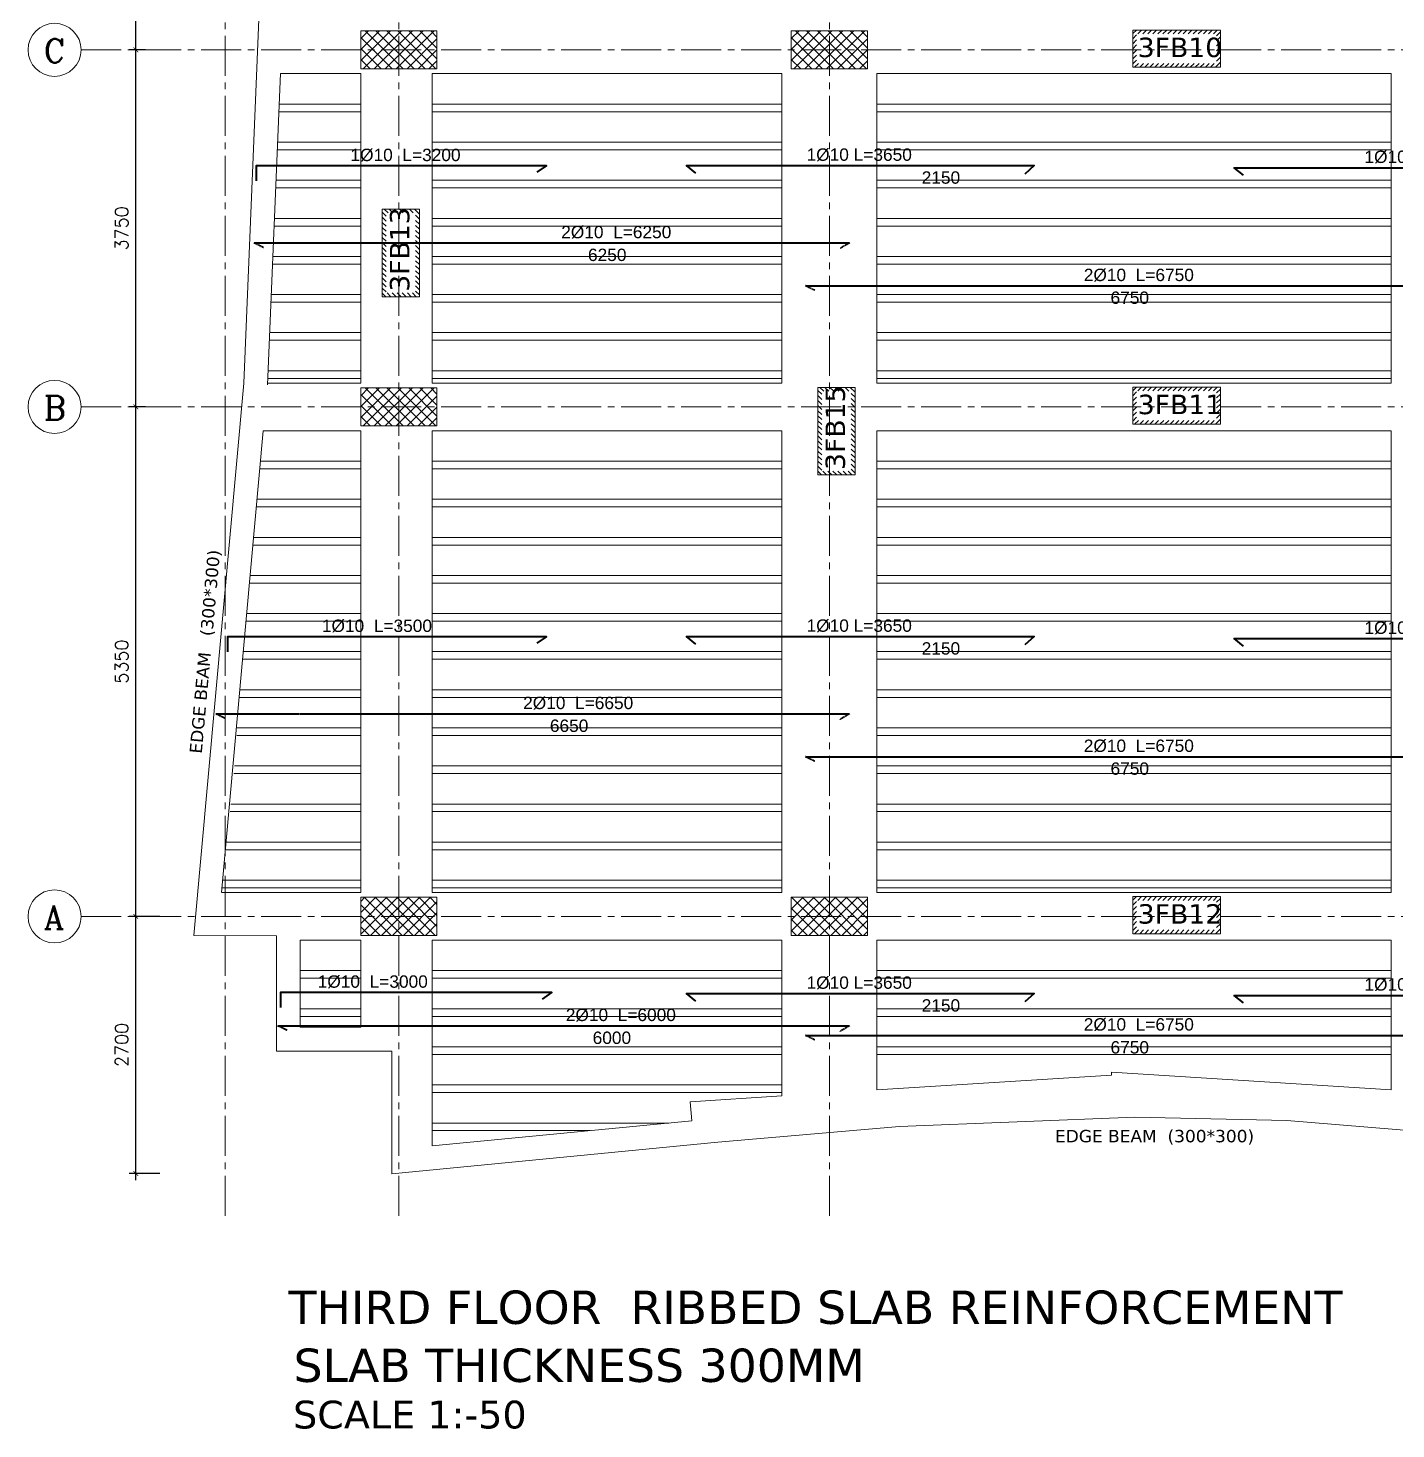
# Model space of a CAD drawing. Header units: inches. Extents: x -26151 to 62940, y -10194 to 246332.
# Drawn here: x 27500 to 28936, y 116378 to 117849 of the extents above; entities that cross this region are included whole.
import ezdxf

# ---------------------------------------------------------------- set-up
doc = ezdxf.new("R2010")
doc.units = ezdxf.units.IN
doc.header["$LTSCALE"] = 0.7
doc.header["$MEASUREMENT"] = 0
for name, pattern in [('ACAD_ISO10W100', [18, 12, -3, 0, -3]), ('CENTER2', [1.125, 0.75, -0.125, 0.125, -0.125]), ('DASHED2', [0.375, 0.25, -0.125])]:
    doc.linetypes.add(name, pattern=pattern)
doc.layers.get('0').update_dxf_attribs({"lineweight": 13})
doc.layers.get('Defpoints').update_dxf_attribs({"lineweight": 5})
for name, color, linetype, lineweight in [('axis', 254, 'ACAD_ISO10W100', 9), ('BEAM', 5, 'Continuous', 0), ('COLUMN', 4, 'Continuous', 20), ('dim', 1, 'Continuous', 25), ('hach', 9, 'Continuous', 9), ('hach 1', 254, 'Continuous', 9), ('hatch', 9, 'Continuous', 9), ('TEXT', 3, 'Continuous', 25), ('top renforcment', 7, 'Continuous', 40)]:
    doc.layers.add(name, color=color, linetype=linetype, lineweight=lineweight)
doc.styles.add('100', font='romans.shx', dxfattribs={"height": 13.5})
doc.styles.add('GENERATED_STYLE_4', font='verdanai.ttf')
doc.styles.add('romanc', font='verdana.ttf', dxfattribs={"height": 250})
doc.styles.get("Standard").update_dxf_attribs({"font": 'arial.ttf', "height": 13})
doc.dimstyles.new('abr100', dxfattribs={"dimtxt": 15, "dimasz": 5, "dimexe": 7, "dimexo": 7, "dimgap": 8, "dimtad": 1, "dimdec": 0, "dimlfac": 10, "dimzin": 4, "dimdsep": 46, "dimtxsty": '100', "dimblk": 'ARCHTICK', "dimcen": 0.09, "dimdle": 7, "dimclrd": 1, "dimclre": 8, "dimclrt": 2, "dimadec": 0, "dimazin": 1, "dimtfac": 1, "dimtdec": 0, "dimtix": 1, "dimtofl": 0, "dimtmove": 0, "dimatfit": 3, "dimldrblk": 'ARCHTICK', "dimfxl": 0, "dimtolj": 1, "dimtzin": 0, "dimlwd": -1, "dimlwe": -1, "dimarcsym": 0})
doc.dimstyles.get("Standard").update_dxf_attribs({"dimtxt": 13, "dimasz": 5, "dimexe": 0.18, "dimexo": 0.0625, "dimgap": 6, "dimtad": 1, "dimdec": 0, "dimlfac": 10, "dimzin": 0, "dimdsep": 46, "dimtxsty": 'Standard', "dimblk": 'ARCHTICK', "dimcen": 0.09, "dimse1": 1, "dimse2": 1, "dimclrd": 1, "dimclre": 7, "dimclrt": 3, "dimadec": 0, "dimazin": 0, "dimtfac": 1, "dimtdec": 0, "dimtix": 1, "dimtofl": 0, "dimtmove": 0, "dimatfit": 3, "dimldrblk": 'ARCHTICK', "dimfxl": 0, "dimtolj": 1, "dimtzin": 0, "dimarcsym": 0})

# ---------------------------------------------------------------- blocks, each defined once
blk = doc.blocks.new('_ArchTick')
at = {"color": 0, "linetype": 'ByBlock', "lineweight": 0, "const_width": 0.15}
blk.add_lwpolyline([(-0.5, -0.5), (0.5, 0.5)], dxfattribs=at)
blk = doc.blocks.new('*D621')
at = {"layer": 'Defpoints', "color": 0, "transparency": 16777216}
for p in [(27613, 116916.1), (27645.3, 116916.1), (27645.3, 116646.1)]:
    blk.add_point(p, dxfattribs=at)
at = {"layer": 'dim', "color": 1, "transparency": 16777216}
blk.add_line((27613, 116639.1), (27613, 116923.1), dxfattribs=at)
at = {"layer": 'dim', "color": 8, "transparency": 16777216}
for p, q in [((27638.3, 116916.1), (27606, 116916.1)), ((27638.3, 116646.1), (27606, 116646.1))]:
    blk.add_line(p, q, dxfattribs=at)
at = {"layer": 'dim', "color": 1, "transparency": 16777216, "xscale": 5, "yscale": 5, "zscale": 5}
for p, rotation in [((27613, 116916.1), 90), ((27613, 116646.1), 270)]:
    blk.add_blockref('_ArchTick', p, dxfattribs=dict(at, rotation=rotation))
at = {"layer": 'dim', "color": 2, "transparency": 16777216, "insert": (27598.2, 116781.1), "char_height": 13.5, "attachment_point": 5, "rotation": 90, "style": '100'}
blk.add_mtext('\\A1;2700', dxfattribs=at)
blk = doc.blocks.new('*D622')
at = {"layer": 'Defpoints', "color": 0, "transparency": 16777216}
for p in [(27613, 117451.1), (27630.2, 117451.1), (27645.3, 116916.1)]:
    blk.add_point(p, dxfattribs=at)
at = {"layer": 'dim', "color": 8, "transparency": 16777216}
for p, q in [((27623.2, 117451.1), (27606, 117451.1)), ((27638.3, 116916.1), (27606, 116916.1))]:
    blk.add_line(p, q, dxfattribs=at)
at = {"layer": 'dim', "color": 1, "transparency": 16777216}
blk.add_line((27613, 116909.1), (27613, 117458.1), dxfattribs=at)
at = {"layer": 'dim', "color": 1, "transparency": 16777216, "xscale": 5, "yscale": 5, "zscale": 5}
for p, rotation in [((27613, 117451.1), 90), ((27613, 116916.1), 270)]:
    blk.add_blockref('_ArchTick', p, dxfattribs=dict(at, rotation=rotation))
at = {"layer": 'dim', "color": 2, "transparency": 16777216, "insert": (27598.2, 117183.6), "char_height": 13.5, "attachment_point": 5, "rotation": 90, "style": '100'}
blk.add_mtext('\\A1;5350', dxfattribs=at)
blk = doc.blocks.new('*D623')
at = {"layer": 'Defpoints', "color": 0, "transparency": 16777216}
for p in [(27613, 117826.1), (27630.2, 117826.1), (27630.2, 117451.1)]:
    blk.add_point(p, dxfattribs=at)
at = {"layer": 'dim', "color": 1, "transparency": 16777216}
blk.add_line((27613, 117444.1), (27613, 117833.1), dxfattribs=at)
at = {"layer": 'dim', "color": 8, "transparency": 16777216}
for p, q in [((27623.2, 117826.1), (27606, 117826.1)), ((27623.2, 117451.1), (27606, 117451.1))]:
    blk.add_line(p, q, dxfattribs=at)
at = {"layer": 'dim', "color": 1, "transparency": 16777216, "xscale": 5, "yscale": 5, "zscale": 5}
for p, rotation in [((27613, 117826.1), 90), ((27613, 117451.1), 270)]:
    blk.add_blockref('_ArchTick', p, dxfattribs=dict(at, rotation=rotation))
at = {"layer": 'dim', "color": 2, "transparency": 16777216, "insert": (27598.2, 117638.6), "char_height": 13.5, "attachment_point": 5, "rotation": 90, "style": '100'}
blk.add_mtext('\\A1;3750', dxfattribs=at)
blk = doc.blocks.new('*D624')
at = {"layer": 'Defpoints', "color": 0, "transparency": 16777216}
for p in [(27613, 118201.1), (27650.2, 118201.1), (27630.2, 117826.1)]:
    blk.add_point(p, dxfattribs=at)
at = {"layer": 'dim', "color": 8, "transparency": 16777216}
for p, q in [((27643.2, 118201.1), (27606, 118201.1)), ((27623.2, 117826.1), (27606, 117826.1))]:
    blk.add_line(p, q, dxfattribs=at)
at = {"layer": 'dim', "color": 1, "transparency": 16777216}
blk.add_line((27613, 117819.1), (27613, 118208.1), dxfattribs=at)
at = {"layer": 'dim', "color": 1, "transparency": 16777216, "xscale": 5, "yscale": 5, "zscale": 5}
for p, rotation in [((27613, 118201.1), 90), ((27613, 117826.1), 270)]:
    blk.add_blockref('_ArchTick', p, dxfattribs=dict(at, rotation=rotation))
at = {"layer": 'dim', "color": 2, "transparency": 16777216, "insert": (27598.2, 118013.6), "char_height": 13.5, "attachment_point": 5, "rotation": 90, "style": '100'}
blk.add_mtext('\\A1;3750', dxfattribs=at)
blk = doc.blocks.new('*D583')
at = {"layer": 'Defpoints', "color": 0, "transparency": 16777216}
for p in [(27737.2, 117598.1, -19467.6), (28362.2, 117598.1, -59863), (28362.2, 117598.1)]:
    blk.add_point(p, dxfattribs=at)
at = {"layer": 'TEXT', "color": 3, "transparency": 16777216, "insert": (28108, 117610.7), "char_height": 13, "attachment_point": 5}
blk.add_mtext('\\A1;6250', dxfattribs=at)
blk = doc.blocks.new('*D584')
at = {"layer": 'Defpoints', "color": 0, "transparency": 16777216}
for p in [(27737.2, 117623.2), (28362.2, 117623.2, -19467.6), (28362.2, 117621.5)]:
    blk.add_point(p, dxfattribs=at)
at = {"layer": 'TEXT', "color": 3, "transparency": 16777216, "insert": (28117.5, 117634.5), "char_height": 13, "attachment_point": 5}
blk.add_mtext('\\A1;2%%C10  L=6250', dxfattribs=at)
blk = doc.blocks.new('*D585')
at = {"layer": 'Defpoints', "color": 0, "transparency": 16777216}
for p in [(28316.2, 117553.1, -19467.6), (28991.2, 117553.1, -59863), (28991.2, 117553.1)]:
    blk.add_point(p, dxfattribs=at)
at = {"layer": 'TEXT', "color": 3, "transparency": 16777216, "insert": (28656.7, 117565.7), "char_height": 13, "attachment_point": 5}
blk.add_mtext('\\A1;6750', dxfattribs=at)
blk = doc.blocks.new('*D586')
at = {"layer": 'Defpoints', "color": 0, "transparency": 16777216}
for p in [(28316.2, 117578.2), (28991.2, 117578.2, -19467.6), (28991.2, 117576.5)]:
    blk.add_point(p, dxfattribs=at)
at = {"layer": 'TEXT', "color": 3, "transparency": 16777216, "insert": (28666.2, 117589.5), "char_height": 13, "attachment_point": 5}
blk.add_mtext('\\A1;2%%C10  L=6750', dxfattribs=at)
blk = doc.blocks.new('*D589')
at = {"layer": 'Defpoints', "color": 0, "transparency": 16777216}
for p in [(28341.2, 117679.3, -26473), (28556.2, 117679.3, -40395.4), (28556.2, 117679.3)]:
    blk.add_point(p, dxfattribs=at)
at = {"layer": 'TEXT', "color": 3, "transparency": 16777216, "insert": (28458.4, 117691.9), "char_height": 13, "attachment_point": 5}
blk.add_mtext('\\A1;2150', dxfattribs=at)
blk = doc.blocks.new('*D590')
at = {"layer": 'Defpoints', "color": 0, "transparency": 16777216}
for p in [(28191.2, 117704.5), (28556.2, 117704.5), (28556.2, 117702.8)]:
    blk.add_point(p, dxfattribs=at)
at = {"layer": 'TEXT', "color": 3, "transparency": 16777216, "insert": (28372.6, 117715.8), "char_height": 13, "attachment_point": 5}
blk.add_mtext('\\A1;1%%C10 L=3650', dxfattribs=at)
blk = doc.blocks.new('*D592')
at = {"layer": 'Defpoints', "color": 0, "transparency": 16777216}
for p in [(28766.2, 117702.2), (29131.2, 117702.2), (29131.2, 117700.5)]:
    blk.add_point(p, dxfattribs=at)
at = {"layer": 'TEXT', "color": 3, "transparency": 16777216, "insert": (28958.4, 117713.5), "char_height": 13, "attachment_point": 5}
blk.add_mtext('\\A1;1%%C10 L=3650', dxfattribs=at)
blk = doc.blocks.new('*D593')
at = {"layer": 'Defpoints', "color": 0, "transparency": 16777216}
for p in [(27724.2, 117704.2), (27724.2, 117702.5), (28044.2, 117704.2, 13009.9)]:
    blk.add_point(p, dxfattribs=at)
at = {"layer": 'TEXT', "color": 3, "transparency": 16777216, "insert": (27896.2, 117715.5), "char_height": 13, "attachment_point": 5}
blk.add_mtext('\\A1;1%%C10  L=3200', dxfattribs=at)
blk = doc.blocks.new('*D595')
at = {"layer": 'Defpoints', "color": 0, "transparency": 16777216}
for p in [(27697.2, 117103.5, -19467.6), (28362.2, 117103.5, -59863), (28362.2, 117103.5)]:
    blk.add_point(p, dxfattribs=at)
at = {"layer": 'TEXT', "color": 3, "transparency": 16777216, "insert": (28068, 117116.2), "char_height": 13, "attachment_point": 5}
blk.add_mtext('\\A1;6650', dxfattribs=at)
blk = doc.blocks.new('*D596')
at = {"layer": 'Defpoints', "color": 0, "transparency": 16777216}
for p in [(27697.2, 117128.7), (28362.2, 117128.7, -19467.6), (28362.2, 117127)]:
    blk.add_point(p, dxfattribs=at)
at = {"layer": 'TEXT', "color": 3, "transparency": 16777216, "insert": (28077.5, 117140), "char_height": 13, "attachment_point": 5}
blk.add_mtext('\\A1;2%%C10  L=6650', dxfattribs=at)
blk = doc.blocks.new('*D597')
at = {"layer": 'Defpoints', "color": 0, "transparency": 16777216}
for p in [(28316.2, 117058.5, -19467.6), (28991.2, 117058.5, -59863), (28991.2, 117058.5)]:
    blk.add_point(p, dxfattribs=at)
at = {"layer": 'TEXT', "color": 3, "transparency": 16777216, "insert": (28656.7, 117071.2), "char_height": 13, "attachment_point": 5}
blk.add_mtext('\\A1;6750', dxfattribs=at)
blk = doc.blocks.new('*D598')
at = {"layer": 'Defpoints', "color": 0, "transparency": 16777216}
for p in [(28316.2, 117083.7), (28991.2, 117083.7, -19467.6), (28991.2, 117082)]:
    blk.add_point(p, dxfattribs=at)
at = {"layer": 'TEXT', "color": 3, "transparency": 16777216, "insert": (28666.2, 117095), "char_height": 13, "attachment_point": 5}
blk.add_mtext('\\A1;2%%C10  L=6750', dxfattribs=at)
blk = doc.blocks.new('*D601')
at = {"layer": 'Defpoints', "color": 0, "transparency": 16777216}
for p in [(28341.2, 117184.8, -26473), (28556.2, 117184.8, -40395.4), (28556.2, 117184.8)]:
    blk.add_point(p, dxfattribs=at)
at = {"layer": 'TEXT', "color": 3, "transparency": 16777216, "insert": (28458.4, 117197.4), "char_height": 13, "attachment_point": 5}
blk.add_mtext('\\A1;2150', dxfattribs=at)
blk = doc.blocks.new('*D602')
at = {"layer": 'Defpoints', "color": 0, "transparency": 16777216}
for p in [(28191.2, 117209.9), (28556.2, 117209.9), (28556.2, 117208.2)]:
    blk.add_point(p, dxfattribs=at)
at = {"layer": 'TEXT', "color": 3, "transparency": 16777216, "insert": (28372.6, 117221.2), "char_height": 13, "attachment_point": 5}
blk.add_mtext('\\A1;1%%C10 L=3650', dxfattribs=at)
blk = doc.blocks.new('*D604')
at = {"layer": 'Defpoints', "color": 0, "transparency": 16777216}
for p in [(28766.2, 117207.7), (29131.2, 117207.7), (29131.2, 117206)]:
    blk.add_point(p, dxfattribs=at)
at = {"layer": 'TEXT', "color": 3, "transparency": 16777216, "insert": (28958.4, 117219), "char_height": 13, "attachment_point": 5}
blk.add_mtext('\\A1;1%%C10 L=3650', dxfattribs=at)
blk = doc.blocks.new('*D605')
at = {"layer": 'Defpoints', "color": 0, "transparency": 16777216}
for p in [(27694.2, 117209.7), (27694.2, 117208), (28044.2, 117209.7, 13009.9)]:
    blk.add_point(p, dxfattribs=at)
at = {"layer": 'TEXT', "color": 3, "transparency": 16777216, "insert": (27866.2, 117221), "char_height": 13, "attachment_point": 5}
blk.add_mtext('\\A1;1%%C10  L=3500', dxfattribs=at)
blk = doc.blocks.new('*D607')
at = {"layer": 'Defpoints', "color": 0, "transparency": 16777216}
for p in [(28316.2, 116765.9, -19467.6), (28991.2, 116765.9, -59863), (28991.2, 116765.9)]:
    blk.add_point(p, dxfattribs=at)
at = {"layer": 'TEXT', "color": 3, "transparency": 16777216, "insert": (28656.7, 116778.5), "char_height": 13, "attachment_point": 5}
blk.add_mtext('\\A1;6750', dxfattribs=at)
blk = doc.blocks.new('*D608')
at = {"layer": 'Defpoints', "color": 0, "transparency": 16777216}
for p in [(28316.2, 116791.1), (28991.2, 116791.1, -19467.6), (28991.2, 116789.4)]:
    blk.add_point(p, dxfattribs=at)
at = {"layer": 'TEXT', "color": 3, "transparency": 16777216, "insert": (28666.2, 116802.4), "char_height": 13, "attachment_point": 5}
blk.add_mtext('\\A1;2%%C10  L=6750', dxfattribs=at)
blk = doc.blocks.new('*D609')
at = {"layer": 'Defpoints', "color": 0, "transparency": 16777216}
for p in [(28341.2, 116809.9, -26473), (28556.2, 116809.9, -40395.4), (28556.2, 116809.9)]:
    blk.add_point(p, dxfattribs=at)
at = {"layer": 'TEXT', "color": 3, "transparency": 16777216, "insert": (28458.4, 116822.5), "char_height": 13, "attachment_point": 5}
blk.add_mtext('\\A1;2150', dxfattribs=at)
blk = doc.blocks.new('*D610')
at = {"layer": 'Defpoints', "color": 0, "transparency": 16777216}
for p in [(28191.2, 116835), (28556.2, 116835), (28556.2, 116833.3)]:
    blk.add_point(p, dxfattribs=at)
at = {"layer": 'TEXT', "color": 3, "transparency": 16777216, "insert": (28372.6, 116846.3), "char_height": 13, "attachment_point": 5}
blk.add_mtext('\\A1;1%%C10 L=3650', dxfattribs=at)
blk = doc.blocks.new('*D612')
at = {"layer": 'Defpoints', "color": 0, "transparency": 16777216}
for p in [(28766.2, 116833.1), (29131.2, 116833.1), (29131.2, 116831.4)]:
    blk.add_point(p, dxfattribs=at)
at = {"layer": 'TEXT', "color": 3, "transparency": 16777216, "insert": (28958.4, 116844.4), "char_height": 13, "attachment_point": 5}
blk.add_mtext('\\A1;1%%C10 L=3650', dxfattribs=at)
blk = doc.blocks.new('*D616')
at = {"layer": 'Defpoints', "color": 0, "transparency": 16777216}
for p in [(27749.8, 116836.1), (27749.8, 116834.4), (28049.8, 116836.1, 13009.9)]:
    blk.add_point(p, dxfattribs=at)
at = {"layer": 'TEXT', "color": 3, "transparency": 16777216, "insert": (27861.8, 116847.4), "char_height": 13, "attachment_point": 5}
blk.add_mtext('\\A1;1%%C10  L=3000', dxfattribs=at)
blk = doc.blocks.new('*D617')
at = {"layer": 'Defpoints', "color": 0, "transparency": 16777216}
for p in [(27762.2, 116775.9, -19467.6), (28362.2, 116775.9, -59863), (28362.2, 116775.9)]:
    blk.add_point(p, dxfattribs=at)
at = {"layer": 'TEXT', "color": 3, "transparency": 16777216, "insert": (28112.9, 116788.5), "char_height": 13, "attachment_point": 5}
blk.add_mtext('\\A1;6000', dxfattribs=at)
blk = doc.blocks.new('*D618')
at = {"layer": 'Defpoints', "color": 0, "transparency": 16777216}
for p in [(27762.2, 116801.1), (28362.2, 116801.1, -19467.6), (28362.2, 116799.4)]:
    blk.add_point(p, dxfattribs=at)
at = {"layer": 'TEXT', "color": 3, "transparency": 16777216, "insert": (28122.3, 116812.4), "char_height": 13, "attachment_point": 5}
blk.add_mtext('\\A1;2%%C10  L=6000', dxfattribs=at)

msp = doc.modelspace()

# ---------------------------------------------------------------- hatches: boundary and pattern name
at = {"layer": 'hach 1', "linetype": 'ByBlock'}
h = msp.add_hatch(dxfattribs=at)
h.set_pattern_fill('ANSI31', color=256, scale=30, style=0)
h.set_pattern_definition([(45, (41117.2606, -1831.26), (-2.65165043, 2.65165043), [])])
h.paths.add_polyline_path([(28751.81, 117846.91), (28659.86, 117846.91), (28659.86, 117807.91), (28751.81, 117807.91)])
h.paths.add_polyline_path([(28747.81, 117842.91), (28747.81, 117811.91), (28663.86, 117811.91), (28663.86, 117842.91)], flags=16)
h = msp.add_hatch(dxfattribs=at)
h.set_pattern_fill('ANSI31', color=256, scale=30, angle=90, style=0)
h.set_pattern_definition([(135, (147549.9638, 130024.238), (-2.65165043, -2.65165043), [])])
h.paths.add_polyline_path([(27871.8, 117658.79), (27871.8, 117566.84), (27910.8, 117566.84), (27910.8, 117658.79)])
h.paths.add_polyline_path([(27875.8, 117654.79), (27906.8, 117654.79), (27906.8, 117570.84), (27875.8, 117570.84)], flags=16)
h = msp.add_hatch(dxfattribs=at)
h.set_pattern_fill('ANSI31', color=256, scale=30, angle=90, style=0)
h.set_pattern_definition([(135, (148007.408, 129837.0605), (-2.65165043, -2.65165043), [])])
h.paths.add_polyline_path([(28329.24, 117471.61), (28329.24, 117379.66), (28368.24, 117379.66), (28368.24, 117471.61)])
h.paths.add_polyline_path([(28333.24, 117467.61), (28364.24, 117467.61), (28364.24, 117383.66), (28333.24, 117383.66)], flags=16)
h = msp.add_hatch(dxfattribs=at)
h.set_pattern_fill('ANSI31', color=256, scale=30, style=0)
h.set_pattern_definition([(45, (41117.2606, -2206.26), (-2.65165043, 2.65165043), [])])
h.paths.add_polyline_path([(28751.81, 117471.91), (28659.86, 117471.91), (28659.86, 117432.91), (28751.81, 117432.91)])
h.paths.add_polyline_path([(28747.81, 117467.91), (28747.81, 117436.91), (28663.86, 117436.91), (28663.86, 117467.91)], flags=16)
h = msp.add_hatch(dxfattribs=at)
h.set_pattern_fill('ANSI31', color=256, scale=30, style=0)
h.set_pattern_definition([(45, (41117.2606, -2741.26), (-2.65165043, 2.65165043), [])])
h.paths.add_polyline_path([(28751.81, 116936.91), (28659.86, 116936.91), (28659.86, 116897.91), (28751.81, 116897.91)])
h.paths.add_polyline_path([(28747.81, 116932.91), (28747.81, 116901.91), (28663.86, 116901.91), (28663.86, 116932.91)], flags=16)
at = {"layer": 'hatch', "ltscale": 0.5}
h = msp.add_hatch(dxfattribs=at)
h.set_pattern_fill('NET', color=256, scale=65, angle=45, style=0)
h.set_pattern_definition([(45, (-434670.959, -142587.6286), (-5.7452426, 5.7452426), []), (135, (-434670.959, -142587.6286), (-5.7452426, -5.7452426), [])])
h.paths.add_polyline_path([(27849.23, 117846.08), (27929.23, 117846.08), (27929.23, 117806.08), (27849.23, 117806.08)])
h = msp.add_hatch(dxfattribs=at)
h.set_pattern_fill('NET', color=256, scale=65, angle=45, style=0)
h.set_pattern_definition([(45, (-434218.959, -142587.6286), (-5.7452426, 5.7452426), []), (135, (-434218.959, -142587.6286), (-5.7452426, -5.7452426), [])])
h.paths.add_polyline_path([(28301.23, 117846.08), (28381.23, 117846.08), (28381.23, 117806.08), (28301.23, 117806.08)])
h = msp.add_hatch(dxfattribs=at)
h.set_pattern_fill('NET', color=256, scale=65, angle=45, style=0)
h.set_pattern_definition([(45, (-434670.959, -142962.6286), (-5.7452426, 5.7452426), []), (135, (-434670.959, -142962.6286), (-5.7452426, -5.7452426), [])])
h.paths.add_polyline_path([(27849.23, 117471.08), (27929.23, 117471.08), (27929.23, 117431.08), (27849.23, 117431.08)])
h = msp.add_hatch(dxfattribs=at)
h.set_pattern_fill('NET', color=256, scale=65, angle=45, style=0)
h.set_pattern_definition([(45, (-434230.959, -142697.6286), (-5.7452426, 5.7452426), []), (135, (-434230.959, -142697.6286), (-5.7452426, -5.7452426), [])])
h.paths.add_polyline_path([(27849.23, 116936.08), (27929.23, 116936.08), (27929.23, 116896.08), (27849.23, 116896.08)])
h = msp.add_hatch(dxfattribs=at)
h.set_pattern_fill('NET', color=256, scale=65, angle=45, style=0)
h.set_pattern_definition([(45, (-434218.959, -142697.6286), (-5.7452426, 5.7452426), []), (135, (-434218.959, -142697.6286), (-5.7452426, -5.7452426), [])])
h.paths.add_polyline_path([(28301.23, 116936.08), (28381.23, 116936.08), (28381.23, 116896.08), (28301.23, 116896.08)])

# ---------------------------------------------------------------- linework, layer by layer
at = {"lineweight": 20}
for centre in [(27527.68, 117826.08), (27527.68, 117451.08), (27527.68, 116916.08)]:
    msp.add_ellipse(centre, major_axis=(-0.02, 27.86), ratio=1, start_param=4.7118466, end_param=10.9950319, dxfattribs=at)
at = {"layer": 'axis', "linetype": 'CENTER2', "ltscale": 80}
for p, q in [((27706.73, 116601.69), (27706.73, 119991.98)), ((27889.23, 116601.69), (27889.23, 119991.98)), ((28341.23, 116601.69), (28341.23, 119991.98)), ((27555.54, 117826.08), (29720.27, 117826.08)), ((27555.54, 117451.08), (29720.27, 117451.08)), ((27555.54, 116916.08), (29720.27, 116916.08))]:
    msp.add_line(p, q, dxfattribs=at)
at = {"layer": 'BEAM', "linetype": 'Continuous'}
for p, q in [((27764.79, 117801.08), (27849.23, 117801.08)), ((27849.23, 117801.08), (27849.23, 117476.08)), ((27924.23, 117801.08), (28291.23, 117801.08)), ((27924.23, 117801.08), (27924.23, 117476.08)), ((28291.23, 117476.08), (28291.23, 117801.08)), ((28391.23, 117801.08), (28931.23, 117801.08)), ((28391.23, 117476.08), (28391.23, 117801.08)), ((28931.23, 117801.08), (28931.23, 117476.08)), ((27751.37, 117476.08), (27849.23, 117476.08)), ((27924.23, 117476.08), (28291.23, 117476.08)), ((28391.23, 117476.08), (28931.23, 117476.08)), ((27746.85, 117426.08), (27849.23, 117426.08)), ((27849.23, 117426.08), (27849.23, 116941.08)), ((27924.23, 117426.08), (28291.23, 117426.08)), ((27924.23, 117426.08), (27924.23, 116941.08)), ((28291.23, 116941.08), (28291.23, 117426.08)), ((28391.23, 117426.08), (28931.23, 117426.08)), ((28391.23, 116941.08), (28391.23, 117426.08)), ((28931.23, 117426.08), (28931.23, 116941.08)), ((27703.44, 116941.08), (27849.23, 116941.08)), ((27924.23, 116941.08), (28291.23, 116941.08)), ((28391.23, 116941.08), (28931.23, 116941.08)), ((27785.66, 116891.08), (27849.23, 116891.08)), ((27849.23, 116799.7), (27849.23, 116891.08)), ((27924.23, 116891.08), (28291.23, 116891.08)), ((27924.23, 116675), (27924.23, 116891.08)), ((28291.23, 116727.46), (28291.23, 116891.08)), ((28391.23, 116891.08), (28931.23, 116891.08)), ((28391.23, 116733.8), (28391.23, 116891.08)), ((28931.23, 116891.08), (28931.23, 116733.99))]:
    msp.add_line(p, q, dxfattribs=at)
for points in [[(29575.19, 118040.37), (29590.59, 117666.09), (29607.63, 117330.93), (29650.91, 116895.76), (29564.06, 116895.76), (29564.06, 116774.7), (29443, 116774.7), (29443, 116645.76), (29102.36, 116678.77), (28821.62, 116701.66), (28661.89, 116705.29), (28414.79, 116695.27), (28224.21, 116678.98), (27881.72, 116645.76), (27881.72, 116774.7), (27760.66, 116774.7), (27760.66, 116895.76), (27673.82, 116895.85), (27726.27, 117476.08), (27755.56, 118181.08)], [(27751.23, 117474.44), (27764.79, 117801.08)], [(27703.01, 116941.08), (27746.85, 117426.08)], [(27849.23, 116799.7), (27785.66, 116799.7), (27785.66, 116891.08)], [(28931.23, 116733.99), (28637.36, 116752.54), (28637.36, 116749.38), (28391.23, 116733.8)], [(28291.23, 116727.46), (28194.98, 116721.37), (28196.91, 116701.45), (27924.23, 116675)]]:
    msp.add_lwpolyline(points, dxfattribs=at)
at = {"layer": 'COLUMN'}
for points in [[(27849.23, 117846.08), (27929.23, 117846.08), (27929.23, 117806.08), (27849.23, 117806.08)], [(28301.23, 117846.08), (28381.23, 117846.08), (28381.23, 117806.08), (28301.23, 117806.08)], [(27849.23, 117471.08), (27929.23, 117471.08), (27929.23, 117431.08), (27849.23, 117431.08)], [(27849.23, 116936.08), (27929.23, 116936.08), (27929.23, 116896.08), (27849.23, 116896.08)], [(27849.23, 116936.08), (27929.23, 116936.08), (27929.23, 116896.08), (27849.23, 116896.08)], [(28301.23, 116936.08), (28381.23, 116936.08), (28381.23, 116896.08), (28301.23, 116896.08)]]:
    msp.add_lwpolyline(points, close=True, dxfattribs=at)
at = {"layer": 'hach', "linetype": 'ByBlock'}
for p, q in [((27849.23, 117761.08), (27763.13, 117761.08)), ((27849.23, 117769.08), (27763.47, 117769.08)), ((28291.23, 117769.08), (27924.23, 117769.08)), ((28291.23, 117761.08), (27924.23, 117761.08)), ((28931.23, 117769.08), (28391.23, 117769.08)), ((28931.23, 117761.08), (28391.23, 117761.08)), ((27849.23, 117729.08), (27761.8, 117729.08)), ((28291.23, 117729.08), (27924.23, 117729.08)), ((28931.23, 117729.08), (28391.23, 117729.08)), ((27849.23, 117721.08), (27761.47, 117721.08)), ((28291.23, 117721.08), (27924.23, 117721.08)), ((28931.23, 117721.08), (28391.23, 117721.08)), ((27849.23, 117689.08), (27760.14, 117689.08)), ((28291.23, 117689.08), (27924.23, 117689.08)), ((28931.23, 117689.08), (28391.23, 117689.08)), ((27849.23, 117681.08), (27759.81, 117681.08)), ((28291.23, 117681.08), (27924.23, 117681.08)), ((28931.23, 117681.08), (28391.23, 117681.08)), ((27849.23, 117641.08), (27758.15, 117641.08)), ((27849.23, 117649.08), (27758.48, 117649.08)), ((28291.23, 117649.08), (27924.23, 117649.08)), ((28291.23, 117641.08), (27924.23, 117641.08)), ((28931.23, 117649.08), (28391.23, 117649.08)), ((28931.23, 117641.08), (28391.23, 117641.08)), ((27849.23, 117601.08), (27756.49, 117601.08)), ((27849.23, 117609.08), (27756.82, 117609.08)), ((28291.23, 117609.08), (27924.23, 117609.08)), ((28291.23, 117601.08), (27924.23, 117601.08)), ((28931.23, 117609.08), (28391.23, 117609.08)), ((28931.23, 117601.08), (28391.23, 117601.08)), ((27849.23, 117569.08), (27755.16, 117569.08)), ((28291.23, 117569.08), (27924.23, 117569.08)), ((28931.23, 117569.08), (28391.23, 117569.08)), ((27849.23, 117561.08), (27754.83, 117561.08)), ((28291.23, 117561.08), (27924.23, 117561.08)), ((28931.23, 117561.08), (28391.23, 117561.08)), ((27849.23, 117529.08), (27753.5, 117529.08)), ((28291.23, 117529.08), (27924.23, 117529.08)), ((28931.23, 117529.08), (28391.23, 117529.08)), ((27849.23, 117521.08), (27753.16, 117521.08)), ((28291.23, 117521.08), (27924.23, 117521.08)), ((28931.23, 117521.08), (28391.23, 117521.08)), ((27849.23, 117481.08), (27751.5, 117481.08)), ((27849.23, 117489.08), (27751.83, 117489.08)), ((28291.23, 117489.08), (27924.23, 117489.08)), ((28291.23, 117481.08), (27924.23, 117481.08)), ((28931.23, 117489.08), (28391.23, 117489.08)), ((28931.23, 117481.08), (28391.23, 117481.08)), ((27849.23, 117394.08), (27743.96, 117394.08)), ((28291.23, 117394.08), (27924.23, 117394.08)), ((28931.23, 117394.08), (28391.23, 117394.08)), ((27849.23, 117386.08), (27743.24, 117386.08)), ((28291.23, 117386.08), (27924.23, 117386.08)), ((28931.23, 117386.08), (28391.23, 117386.08)), ((27849.23, 117346.08), (27739.62, 117346.08)), ((27849.23, 117354.08), (27740.35, 117354.08)), ((28291.23, 117354.08), (27924.23, 117354.08)), ((28291.23, 117346.08), (27924.23, 117346.08)), ((28931.23, 117354.08), (28391.23, 117354.08)), ((28931.23, 117346.08), (28391.23, 117346.08)), ((27849.23, 117306.08), (27736.01, 117306.08)), ((27849.23, 117314.08), (27736.73, 117314.08)), ((28291.23, 117314.08), (27924.23, 117314.08)), ((28291.23, 117306.08), (27924.23, 117306.08)), ((28931.23, 117314.08), (28391.23, 117314.08)), ((28931.23, 117306.08), (28391.23, 117306.08)), ((27849.23, 117274.08), (27733.11, 117274.08)), ((28291.23, 117274.08), (27924.23, 117274.08)), ((28931.23, 117274.08), (28391.23, 117274.08)), ((27849.23, 117266.08), (27732.39, 117266.08)), ((28291.23, 117266.08), (27924.23, 117266.08)), ((28931.23, 117266.08), (28391.23, 117266.08)), ((27849.23, 117234.08), (27729.5, 117234.08)), ((28291.23, 117234.08), (27924.23, 117234.08)), ((28931.23, 117234.08), (28391.23, 117234.08)), ((27849.23, 117226.08), (27728.78, 117226.08)), ((28291.23, 117226.08), (27924.23, 117226.08)), ((28931.23, 117226.08), (28391.23, 117226.08)), ((27849.23, 117186.08), (27725.16, 117186.08)), ((27849.23, 117194.08), (27725.88, 117194.08)), ((28291.23, 117194.08), (27924.23, 117194.08)), ((28291.23, 117186.08), (27924.23, 117186.08)), ((28931.23, 117194.08), (28391.23, 117194.08)), ((28931.23, 117186.08), (28391.23, 117186.08)), ((27849.23, 117146.08), (27721.54, 117146.08)), ((27849.23, 117154.08), (27722.27, 117154.08)), ((28291.23, 117154.08), (27924.23, 117154.08)), ((28291.23, 117146.08), (27924.23, 117146.08)), ((28931.23, 117154.08), (28391.23, 117154.08)), ((28931.23, 117146.08), (28391.23, 117146.08)), ((27849.23, 117114.08), (27719.23, 117114.08)), ((28291.23, 117114.08), (27924.23, 117114.08)), ((28931.23, 117114.08), (28391.23, 117114.08)), ((27849.23, 117106.08), (27719.23, 117106.08)), ((28291.23, 117106.08), (27924.23, 117106.08)), ((28931.23, 117106.08), (28391.23, 117106.08)), ((27849.23, 117066.08), (27715.88, 117066.08)), ((27849.23, 117074.08), (27716.67, 117074.08)), ((28291.23, 117074.08), (27924.23, 117074.08)), ((28291.23, 117066.08), (27924.23, 117066.08)), ((28931.23, 117074.08), (28391.23, 117074.08)), ((28931.23, 117066.08), (28391.23, 117066.08)), ((27849.23, 117026.08), (27711.9, 117026.08)), ((27849.23, 117034.08), (27712.69, 117034.08)), ((28291.23, 117034.08), (27924.23, 117034.08)), ((28291.23, 117026.08), (27924.23, 117026.08)), ((28931.23, 117034.08), (28391.23, 117034.08)), ((28931.23, 117026.08), (28391.23, 117026.08)), ((27849.23, 116994.08), (27708.71, 116994.08)), ((28291.23, 116994.08), (27924.23, 116994.08)), ((28931.23, 116994.08), (28391.23, 116994.08)), ((27849.23, 116986.08), (27707.92, 116986.08)), ((28291.23, 116986.08), (27924.23, 116986.08)), ((28931.23, 116986.08), (28391.23, 116986.08)), ((27849.23, 116954.08), (27704.74, 116954.08)), ((28291.23, 116954.08), (27924.23, 116954.08)), ((28931.23, 116954.08), (28391.23, 116954.08)), ((27849.23, 116946.08), (27703.94, 116946.08)), ((28291.23, 116946.08), (27924.23, 116946.08)), ((28931.23, 116946.08), (28391.23, 116946.08)), ((27849.23, 116859.08), (27785.66, 116859.08)), ((27849.23, 116851.08), (27785.66, 116851.08)), ((28291.23, 116859.08), (27924.23, 116859.08)), ((28291.23, 116851.08), (27924.23, 116851.08)), ((28931.23, 116859.08), (28391.23, 116859.08)), ((28931.23, 116851.08), (28391.23, 116851.08)), ((27849.23, 116819.08), (27785.66, 116819.08)), ((28291.23, 116819.08), (27924.23, 116819.08)), ((28931.23, 116819.08), (28391.23, 116819.08)), ((27849.23, 116811.08), (27785.66, 116811.08)), ((28291.23, 116811.08), (27924.23, 116811.08)), ((28931.23, 116811.08), (28391.23, 116811.08)), ((28291.23, 116779.08), (27924.23, 116779.08)), ((28931.23, 116779.08), (28391.23, 116779.08)), ((28291.23, 116771.08), (27924.23, 116771.08)), ((28931.23, 116771.08), (28391.23, 116771.08)), ((28291.23, 116739.08), (27924.23, 116739.08)), ((28291.23, 116731.08), (27924.23, 116731.08)), ((28172.55, 116699.08), (27924.23, 116699.08)), ((28090.06, 116691.08), (27924.23, 116691.08))]:
    msp.add_line(p, q, dxfattribs=at)
at = {"layer": 'hach 1', "linetype": 'ByBlock'}
for points in [[(28659.86, 117846.91), (28751.81, 117846.91), (28751.81, 117807.91), (28659.86, 117807.91)], [(27871.8, 117566.84), (27871.8, 117658.79), (27910.8, 117658.79), (27910.8, 117566.84)], [(28329.24, 117379.66), (28329.24, 117471.61), (28368.24, 117471.61), (28368.24, 117379.66)], [(28659.86, 117471.91), (28751.81, 117471.91), (28751.81, 117432.91), (28659.86, 117432.91)], [(28659.86, 116936.91), (28751.81, 116936.91), (28751.81, 116897.91), (28659.86, 116897.91)]]:
    msp.add_lwpolyline(points, close=True, dxfattribs=at)
at = {"layer": 'top renforcment', "color": 3, "elevation": -13009.85}
for points in [[(28034.49, 117697.46), (28044.24, 117704.26), (27739.2, 117704.26), (27739.2, 117688.47)], [(28200.98, 117696.62), (28191.24, 117704.48), (28556.24, 117704.48), (28546.49, 117695.6)], [(28775.98, 117694.4), (28766.24, 117702.27), (29131.24, 117702.27), (29121.49, 117693.39)], [(28034.49, 117202.93), (28044.24, 117209.73), (27709.2, 117209.73), (27709.2, 117193.94)], [(28200.98, 117202.08), (28191.24, 117209.95), (28556.24, 117209.95), (28546.49, 117201.07)], [(28775.98, 117199.87), (28766.24, 117207.74), (29131.24, 117207.74), (29121.49, 117198.85)], [(28040.1, 116829.29), (28049.84, 116836.09), (27764.81, 116836.09), (27764.81, 116820.3)], [(28200.98, 116827.2), (28191.24, 116835.06), (28556.24, 116835.06), (28546.49, 116826.18)], [(28775.98, 116825.29), (28766.24, 116833.16), (29131.24, 116833.16), (29121.49, 116824.28)]]:
    msp.add_lwpolyline(points, dxfattribs=at)
at = {"layer": 'top renforcment', "color": 4, "linetype": 'DASHED2', "ltscale": 2, "elevation": -5909.18}
for points in [[(27746.95, 117618.45), (27737.2, 117623.25), (28362.23, 117623.26), (28352.49, 117617.44)], [(28325.94, 117573.45), (28316.2, 117578.25), (28991.23, 117578.25), (28981.49, 117572.43)], [(27706.95, 117123.91), (27697.2, 117128.72), (28362.23, 117128.72), (28352.49, 117122.9)], [(28325.94, 117078.91), (28316.2, 117083.71), (28991.23, 117083.72), (28981.49, 117077.9)], [(27771.95, 116796.3), (27762.2, 116801.11), (28362.23, 116801.11), (28352.49, 116795.29)], [(28325.94, 116786.29), (28316.2, 116791.1), (28991.23, 116791.1), (28981.49, 116785.28)]]:
    msp.add_lwpolyline(points, dxfattribs=at)

# ---------------------------------------------------------------- texts
at = {"layer": 'TEXT', "color": 2, "style": 'romanc'}
for s, height, p in [('3FB10', 20.4, (28665.06, 117818.48)), ('3FB11', 20.4, (28665.06, 117443.48)), ('3FB12', 20.4, (28665.06, 116908.48)), ('EDGE BEAM  (300*300)', 13, (28578.17, 116678.84))]:
    msp.add_text(s, height=height, dxfattribs=at).set_placement(p)
for s, height, rotation, p in [('3FB13', 20.4, 90, (27900.23, 117572.04)), ('3FB15', 20.4, 90, (28357.67, 117384.86)), ('EDGE BEAM   (300*300)', 13, 84.83464, (27682.24, 117086.61))]:
    msp.add_text(s, height=height, rotation=rotation, dxfattribs=at).set_placement(p)
at = {"layer": 'TEXT', "style": 'romanc'}
for s, p in [('THIRD FLOOR  RIBBED SLAB REINFORCEMENT  ', (27773.39, 116488.14)), (' SLAB THICKNESS 300MM', (27763.37, 116427.19))]:
    msp.add_text(s, height=35, dxfattribs=at).set_placement(p)
at = {"layer": 'TEXT', "color": 7, "style": 'romanc'}
msp.add_text('SCALE 1:-50', height=29.1666, dxfattribs=at).set_placement((27778.15, 116378.33))
at = {"layer": 'TEXT', "char_height": 25, "attachment_point": 1, "style": 'GENERATED_STYLE_4'}
for s, insert in [('{\\Fromanc|c0;C}', (27516.22, 117837.59)), ('{\\Fromanc|c0;B}', (27516.22, 117462.59)), ('{\\Fromanc|c0;A}', (27516.22, 116927.59))]:
    msp.add_mtext(s, dxfattribs=dict(at, insert=insert))

# ---------------------------------------------------------------- dimensions: what is measured, and where the dimension line sits
at = {"layer": 'dim'}
for base, p1, p2, picture, middle in [((27612.95, 118201.08), (27630.25, 117826.08), (27650.16, 118201.08), '*D624', (27598.2, 118013.58)), ((27612.95, 117826.08), (27630.25, 117451.08), (27630.25, 117826.08), '*D623', (27598.2, 117638.58)), ((27612.95, 117451.08), (27645.31, 116916.08), (27630.25, 117451.08), '*D622', (27598.2, 117183.58)), ((27612.95, 116916.08), (27645.31, 116646.09), (27645.31, 116916.08), '*D621', (27598.2, 116781.09))]:
    dim = msp.add_linear_dim(base=base, p1=p1, p2=p2, angle=90, dimstyle='abr100', dxfattribs=at)
    dim.commit()
    dim.dimension.update_dxf_attribs({"geometry": picture, "text_midpoint": middle})
at = {"layer": 'TEXT'}
for base, p1, p2, picture, middle in [((27724.2, 117702.53), (28044.24, 117704.23, 13009.85), (27724.2, 117704.23), '*D593', (27896.23, 117702.53)), ((27694.2, 117208), (28044.24, 117209.7, 13009.85), (27694.2, 117209.7), '*D605', (27866.23, 117208)), ((27749.81, 116834.36), (28049.84, 116836.06, 13009.85), (27749.81, 116836.06), '*D616', (27861.83, 116834.36))]:
    dim = msp.add_linear_dim(base=base, p1=p1, p2=p2, angle=180, text='1%%C10  L=<>', dimstyle='Standard', override={"dimsd1": 1, "dimsd2": 1, "dimfxl": 0.1, "dimfxlon": 1}, dxfattribs=at)
    dim.commit()
    dim.dimension.update_dxf_attribs({"geometry": picture, "text_midpoint": middle, "dimtype": 160})
for base, p1, p2, text, picture, middle in [((28556.24, 117702.76), (28191.24, 117704.45), (28556.24, 117704.45), '1%%C10 L=<>', '*D590', (28372.62, 117702.76)), ((29131.24, 117700.54), (28766.24, 117702.24), (29131.24, 117702.24), '1%%C10 L=<>', '*D592', (28958.36, 117700.54)), ((28362.23, 117621.53, 7100.68), (27737.2, 117623.22, 7100.68), (28362.23, 117623.22, -12366.96), '2%%C10  L=<>', '*D584', (28117.5, 117621.53, 7100.68)), ((28991.23, 117576.52, 7100.68), (28316.2, 117578.22, 7100.68), (28991.23, 117578.22, -12366.96), '2%%C10  L=<>', '*D586', (28666.19, 117576.52, 7100.68)), ((28556.24, 117208.22), (28191.24, 117209.92), (28556.24, 117209.92), '1%%C10 L=<>', '*D602', (28372.62, 117208.22)), ((29131.24, 117206.01), (28766.24, 117207.71), (29131.24, 117207.71), '1%%C10 L=<>', '*D604', (28958.36, 117206.01)), ((28362.23, 117126.99, 7100.68), (27697.2, 117128.69, 7100.68), (28362.23, 117128.69, -12366.96), '2%%C10  L=<>', '*D596', (28077.5, 117126.99, 7100.68)), ((28991.23, 117081.99, 7100.68), (28316.2, 117083.69, 7100.68), (28991.23, 117083.69, -12366.96), '2%%C10  L=<>', '*D598', (28666.19, 117081.99, 7100.68)), ((28556.24, 116833.34), (28191.24, 116835.03), (28556.24, 116835.03), '1%%C10 L=<>', '*D610', (28372.62, 116833.34)), ((29131.24, 116831.43), (28766.24, 116833.13), (29131.24, 116833.13), '1%%C10 L=<>', '*D612', (28958.36, 116831.43)), ((28362.23, 116799.38, 7100.68), (27762.2, 116801.08, 7100.68), (28362.23, 116801.08, -12366.96), '2%%C10  L=<>', '*D618', (28122.35, 116799.38, 7100.68)), ((28991.23, 116789.37, 7100.68), (28316.2, 116791.07, 7100.68), (28991.23, 116791.07, -12366.96), '2%%C10  L=<>', '*D608', (28666.19, 116789.37, 7100.68))]:
    dim = msp.add_linear_dim(base=base, p1=p1, p2=p2, text=text, dimstyle='Standard', override={"dimsd1": 1, "dimsd2": 1, "dimfxl": 0.1, "dimfxlon": 1}, dxfattribs=at)
    dim.commit()
    dim.dimension.update_dxf_attribs({"geometry": picture, "text_midpoint": middle, "dimtype": 160})
for base, p1, p2, picture, middle in [((28556.24, 117679.29, 12366.96), (28341.24, 117679.29, -14106.02), (28556.24, 117679.29, -28028.42), '*D589', (28458.43, 117679.29, 12366.96)), ((28362.23, 117598.06, 19467.64), (27737.24, 117598.06), (28362.23, 117598.06, -40395.38), '*D583', (28108, 117598.06, 19467.64)), ((28991.23, 117553.06, 19467.64), (28316.23, 117553.06), (28991.23, 117553.06, -40395.38), '*D585', (28656.69, 117553.06, 19467.64)), ((28556.24, 117184.75, 12366.96), (28341.24, 117184.75, -14106.02), (28556.24, 117184.75, -28028.42), '*D601', (28458.43, 117184.75, 12366.96)), ((28362.23, 117103.52, 19467.64), (27697.24, 117103.52), (28362.23, 117103.52, -40395.38), '*D595', (28068, 117103.52, 19467.64)), ((28991.23, 117058.52, 19467.64), (28316.23, 117058.52), (28991.23, 117058.52, -40395.38), '*D597', (28656.69, 117058.52, 19467.64)), ((28556.24, 116809.87, 12366.96), (28341.24, 116809.87, -14106.02), (28556.24, 116809.87, -28028.42), '*D609', (28458.43, 116809.87, 12366.96)), ((28362.23, 116775.91, 19467.64), (27762.24, 116775.91), (28362.23, 116775.91, -40395.38), '*D617', (28112.85, 116775.91, 19467.64)), ((28991.23, 116765.9, 19467.64), (28316.23, 116765.9), (28991.23, 116765.9, -40395.38), '*D607', (28656.69, 116765.9, 19467.64))]:
    dim = msp.add_linear_dim(base=base, p1=p1, p2=p2, angle=360, dimstyle='Standard', override={"dimsd1": 1, "dimsd2": 1, "dimfxl": 0.1, "dimfxlon": 1}, dxfattribs=at)
    dim.commit()
    dim.dimension.update_dxf_attribs({"geometry": picture, "text_midpoint": middle, "dimtype": 161})

doc.saveas('drawing.dxf')
